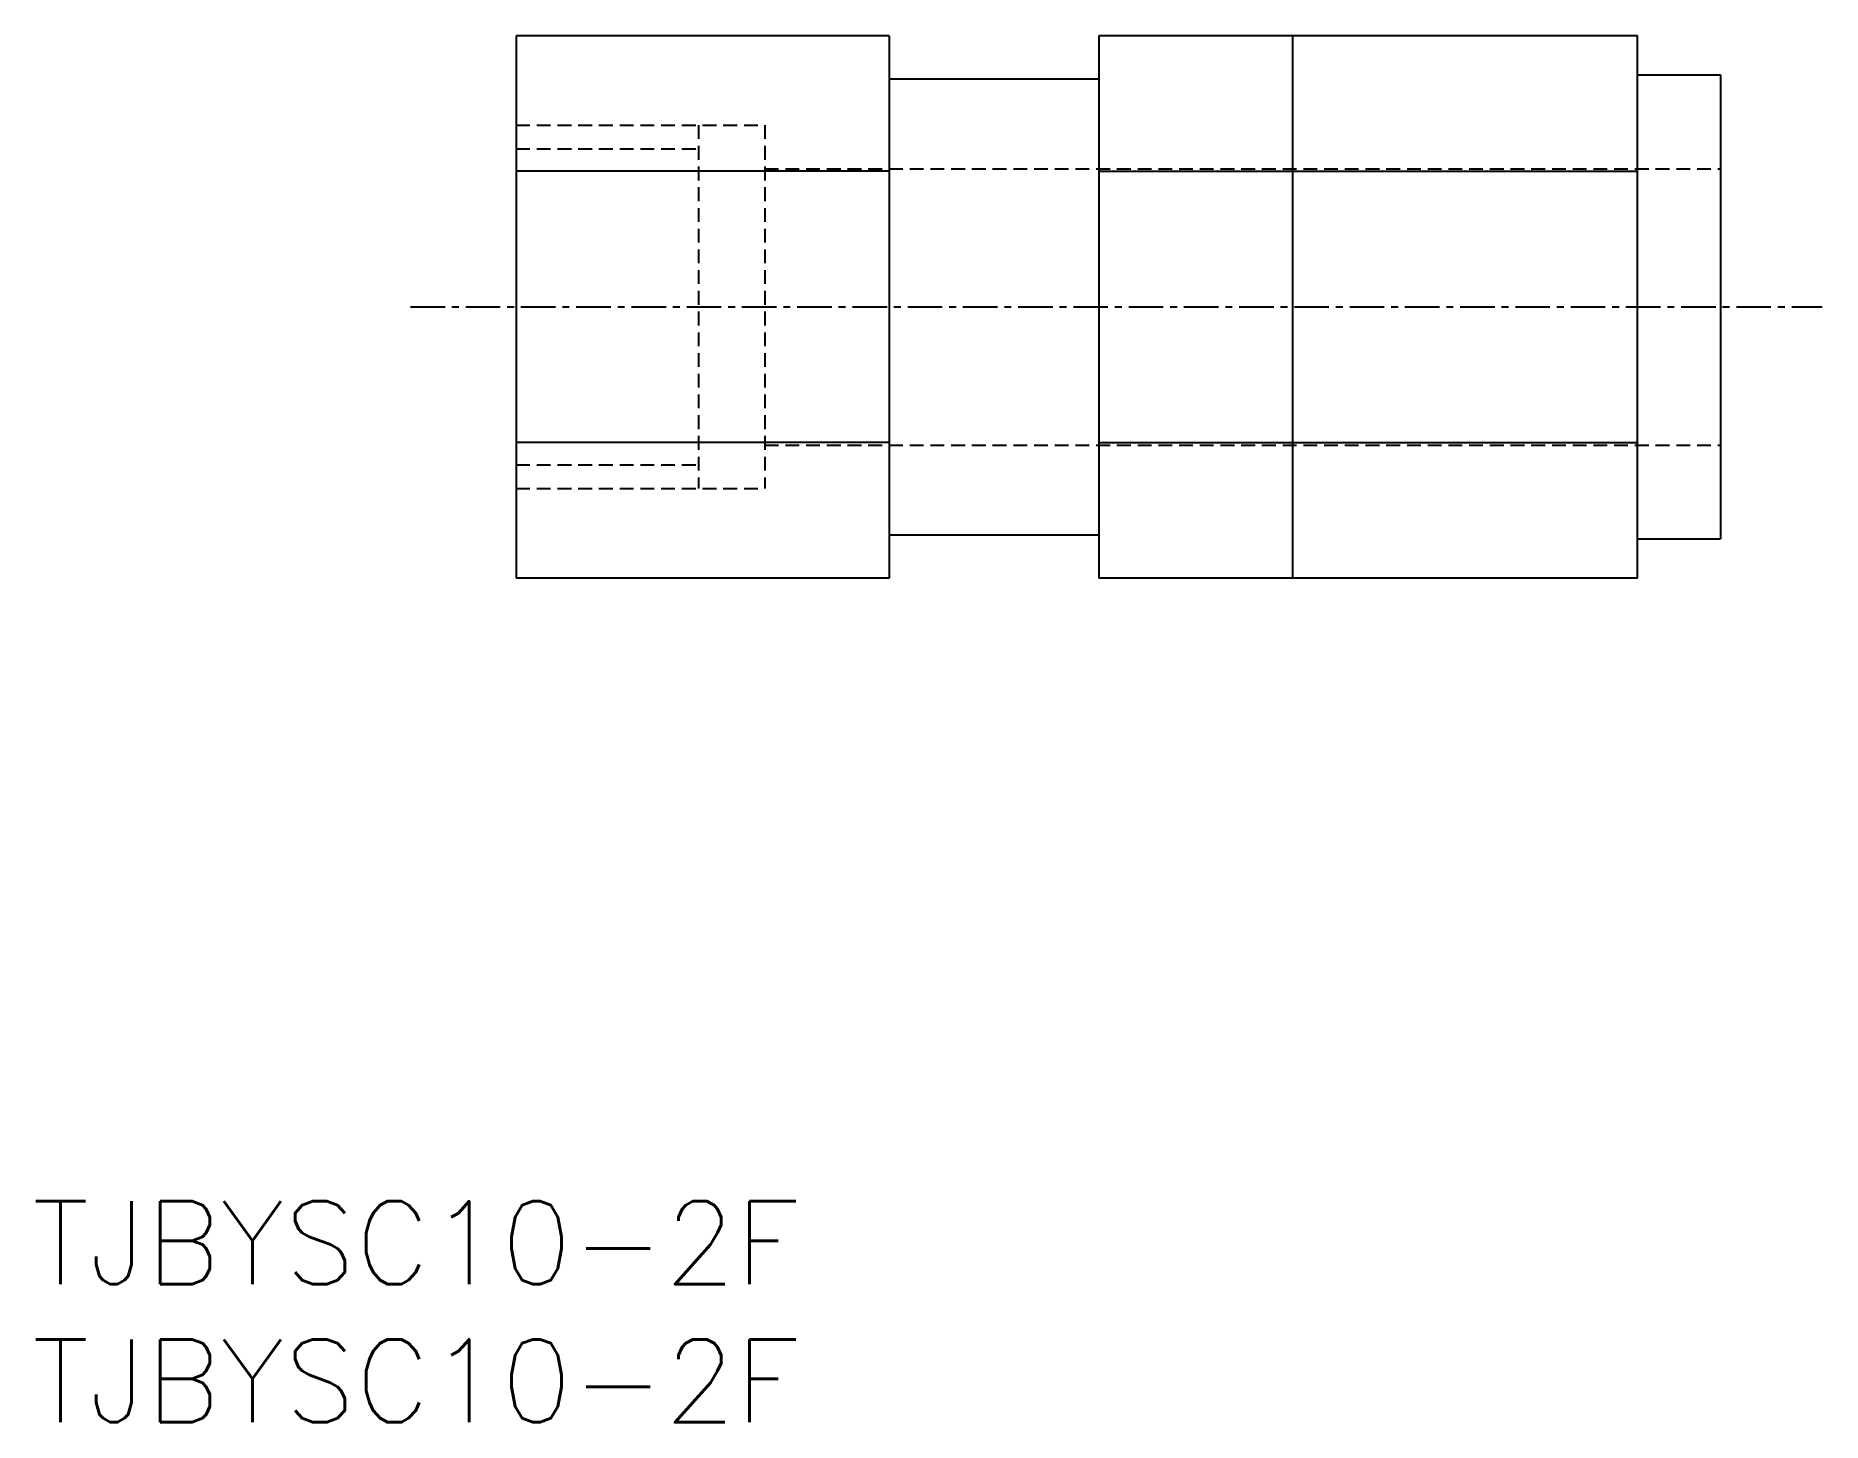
# Model space of a CAD drawing. Extents: x 0.1 to 64.8, y 0 to 50.2.
import ezdxf

# ---------------------------------------------------------------- set-up
doc = ezdxf.new("R2010")
doc.units = 0
doc.linetypes.add('CENTER', pattern=[2, 1.25, -0.25, 0.25, -0.25])
doc.linetypes.add('DASHED', pattern=[0.75, 0.5, -0.25])
doc.layers.get('0').update_dxf_attribs({"linetype": 'CONTINUOUS'})
doc.layers.add('CENTER', color=1, linetype='CENTER')
doc.styles.get("Standard").update_dxf_attribs({"font": 'txt.shx'})

# ---------------------------------------------------------------- blocks, each defined once
blk = doc.blocks.new('*U5')
at = {"color": 7, "linetype": 'CONTINUOUS'}
blk.add_text('TJBYSC10-2F', height=3, dxfattribs=at).set_placement((0, 0))
blk = doc.blocks.new('*U6')
at = {"color": 7, "linetype": 'CONTINUOUS'}
blk.add_text('TJBYSC10-2F', height=3, dxfattribs=at).set_placement((0, 5))

msp = doc.modelspace()

# ---------------------------------------------------------------- linework, layer by layer
at = {"color": 7, "linetype": 'CONTINUOUS'}
for p, q in [((17.519, 50.186), (17.519, 30.556)), ((31.019, 50.186), (17.519, 50.186)), ((31.019, 50.186), (31.019, 30.556)), ((58.119, 50.186), (38.619, 50.186)), ((38.619, 50.186), (38.619, 30.556)), ((45.619, 50.186), (45.619, 30.556)), ((58.119, 30.556), (58.119, 50.186)), ((31.019, 48.621), (38.619, 48.621)), ((58.119, 48.771), (61.119, 48.771)), ((61.119, 48.771), (61.119, 31.971)), ((31.019, 45.279), (17.519, 45.279)), ((38.619, 45.279), (58.119, 45.279)), ((31.019, 35.464), (17.519, 35.464)), ((38.619, 35.464), (58.119, 35.464)), ((31.019, 32.121), (38.619, 32.121)), ((58.119, 31.971), (61.119, 31.971)), ((31.019, 30.556), (17.519, 30.556)), ((58.119, 30.556), (38.619, 30.556))]:
    msp.add_line(p, q, dxfattribs=at)
at = {"color": 3, "linetype": 'DASHED'}
for p, q in [((17.519, 46.95), (26.519, 46.95)), ((24.119, 46.95), (24.119, 33.793)), ((26.519, 46.95), (26.519, 33.793)), ((17.519, 46.094), (24.119, 46.094)), ((26.519, 45.371), (61.119, 45.371)), ((26.519, 35.371), (61.119, 35.371)), ((17.519, 34.649), (24.119, 34.649)), ((17.519, 33.793), (26.519, 33.793))]:
    msp.add_line(p, q, dxfattribs=at)
at = {"layer": 'CENTER', "color": 1, "linetype": 'CENTER'}
msp.add_line((13.695, 40.371), (64.802, 40.371), dxfattribs=at)

# ---------------------------------------------------------------- block references
at = {"color": 7, "linetype": 'CONTINUOUS'}
for name in ['*U6', '*U5']:
    msp.add_blockref(name, (0, 0), dxfattribs=at)

doc.saveas('drawing.dxf')
